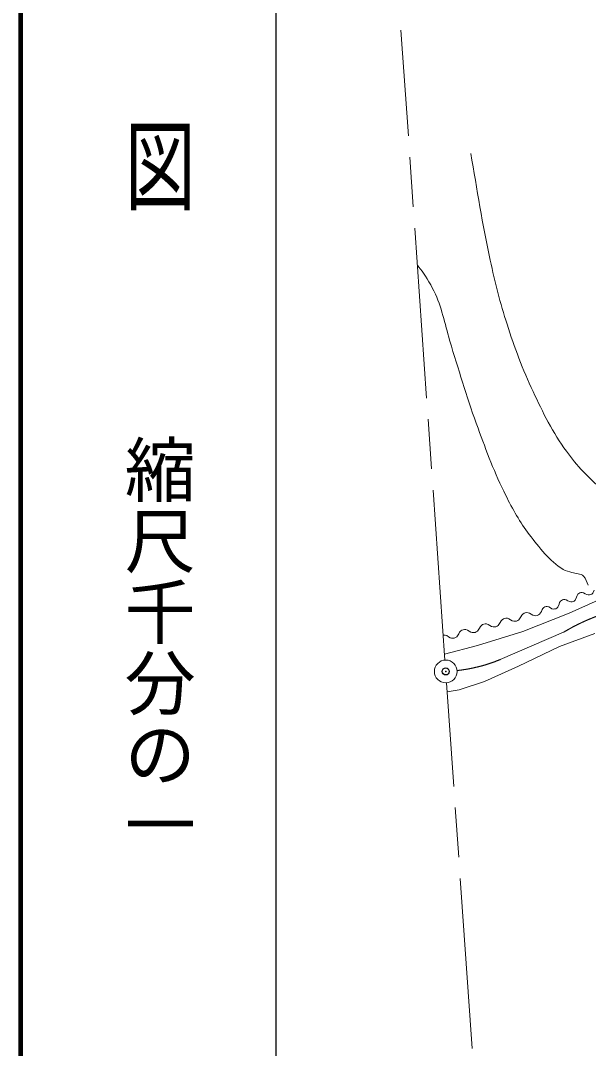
# Model space of a CAD drawing. Units: millimetres, scale not verified. Extents: x 40000 to 680000, y 20000 to 380000.
# Drawn here: x 40000 to 80029, y 247745 to 320131 of the extents above; entities that cross this region are included whole.
import ezdxf
from ezdxf.enums import TextEntityAlignment as Align

# ---------------------------------------------------------------- set-up
doc = ezdxf.new("R2010")
doc.units = ezdxf.units.MM
doc.header["$LTSCALE"] = 1000
doc.header["$PDMODE"] = 32
doc.header["$PDSIZE"] = 500
doc.linetypes.add('CHAIN', pattern=[18.5, 12, -1.5, 3.5, -1.5])
for name, color, linetype, lineweight in [('M-BGD', 7, 'Continuous', 13), ('M-BMK', 2, 'CHAIN', 13), ('M-BMK-SRVR', 3, 'Continuous', 13), ('M-TTL', 2, 'Continuous', 140), ('M-TTL-BAND', 7, 'Continuous', 25)]:
    doc.layers.add(name, color=color, linetype=linetype, lineweight=lineweight)
doc.layers.add('M-OTRS', color=6, linetype='Continuous')
doc.styles.add('@ＭＳ ゴシック', font='')
doc.styles.get('@ＭＳ ゴシック').set_extended_font_data('@MS Gothic')

msp = doc.modelspace()

# ---------------------------------------------------------------- linework, layer by layer
at = {"layer": 'M-BGD'}
for p, q in [((78676, 278395), (81387, 279617)), ((75398, 277101), (78676, 278395)), ((72209, 276127), (75398, 277101)), ((77993, 276047), (80473, 276968)), ((69883, 275500), (72209, 276127)), ((75107, 274660), (77993, 276047)), ((72708, 273597), (75107, 274660)), ((70069, 272847), (70926, 272999)), ((70926, 272999), (72708, 273597))]:
    msp.add_line(p, q, dxfattribs=at)
for points in [[(77958, 279023), (77997, 279149), (78053, 279233), (78118, 279293), (78191, 279333), (78272, 279355), (78360, 279357), (78459, 279335), (78574, 279271), (78689, 279208), (78787, 279186), (78876, 279188), (78957, 279210), (79030, 279250), (79095, 279310), (79190, 279520)], [(79190, 279520), (79229, 279645), (79284, 279729), (79349, 279789), (79423, 279829), (79503, 279851), (79592, 279853), (79690, 279831), (79805, 279768), (79920, 279704), (80019, 279682), (80107, 279684), (80188, 279706), (80261, 279746), (80327, 279806), (80421, 280016)], [(76727, 278527), (76766, 278653), (76821, 278737), (76887, 278797), (76960, 278837), (77041, 278859), (77129, 278861), (77228, 278839), (77343, 278775), (77457, 278712), (77556, 278690), (77644, 278692), (77725, 278714), (77798, 278754), (77864, 278814), (77958, 279023)], [(73807, 277734), (73871, 277856), (73948, 277937), (74031, 277991), (74119, 278026), (74213, 278041), (74313, 278036), (74419, 278005), (74537, 277932), (74655, 277859), (74761, 277828), (74860, 277823), (74954, 277838), (75043, 277873), (75126, 277927), (75267, 278130)], [(75267, 278130), (75331, 278253), (75408, 278334), (75491, 278388), (75579, 278423), (75673, 278438), (75773, 278433), (75879, 278402), (75997, 278329), (76115, 278256), (76221, 278225), (76320, 278220), (76414, 278235), (76503, 278269), (76586, 278324), (76727, 278527)], [(70887, 276940), (70951, 277063), (71028, 277143), (71111, 277198), (71199, 277232), (71293, 277247), (71393, 277242), (71499, 277212), (71617, 277138), (71735, 277065), (71841, 277034), (71941, 277029), (72034, 277044), (72123, 277079), (72206, 277133), (72347, 277337)], [(72347, 277337), (72411, 277460), (72488, 277540), (72571, 277595), (72659, 277629), (72753, 277644), (72853, 277639), (72959, 277608), (73077, 277535), (73195, 277462), (73301, 277431), (73400, 277426), (73494, 277441), (73583, 277476), (73666, 277530), (73807, 277734)], [(69790, 276843), (69833, 276850), (69933, 276845), (70039, 276815), (70157, 276741), (70275, 276668), (70381, 276637), (70481, 276632), (70574, 276648), (70663, 276682), (70746, 276736), (70887, 276940)]]:
    msp.add_lwpolyline(points, dxfattribs=at)
for points, knots in [([(97515, 285930), (97461, 286365), (97502, 286821), (97355, 287234), (97215, 287625), (96987, 287996), (96691, 288286), (96437, 288535), (96127, 288780), (95776, 288836), (95304, 288910), (94833, 288666), (94380, 288515), (93431, 288200), (92551, 287703), (91635, 287303), (91071, 287056), (90524, 286767), (89941, 286570), (89249, 286337), (88528, 286195), (87814, 286044), (87207, 285916), (86600, 285783), (85983, 285724), (85528, 285681), (85066, 285658), (84610, 285701), (84052, 285754), (83489, 285849), (82963, 286044), (82268, 286302), (81604, 286666), (81018, 287120), (80045, 287872), (79208, 288806), (78479, 289797), (77525, 291092), (76806, 292551), (76122, 294006), (75402, 295538), (74813, 297133), (74291, 298743), (73812, 300221), (73440, 301733), (73102, 303250), (72547, 305740), (72187, 308268), (71729, 310778)], [0, 0, 0, 0, 1, 1, 1, 2, 2, 2, 3, 3, 3, 4, 4, 4, 5, 5, 5, 6, 6, 6, 7, 7, 7, 8, 8, 8, 9, 9, 9, 10, 10, 10, 11, 11, 11, 12, 12, 12, 13, 13, 13, 14, 14, 14, 15, 15, 15, 16, 16, 16, 16]), ([(80002, 280367), (79897, 280580), (79868, 280852), (79688, 281007), (79470, 281195), (79139, 281182), (78864, 281269), (78659, 281334), (78432, 281352), (78250, 281465), (77275, 282069), (76556, 283027), (75857, 283936), (75203, 284787), (74679, 285736), (74197, 286695), (73431, 288215), (72837, 289818), (72249, 291415), (71548, 293315), (70970, 295260), (70366, 297193), (70008, 298340), (69795, 299537), (69333, 300645), (69084, 301241), (68758, 301804), (68405, 302345), (68275, 302544), (68114, 302721), (67969, 302910)], [0, 0, 0, 0, 1, 1, 1, 2, 2, 2, 3, 3, 3, 4, 4, 4, 5, 5, 5, 6, 6, 6, 7, 7, 7, 8, 8, 8, 9, 9, 9, 10, 10, 10, 10])]:
    msp.add_open_spline(points, degree=3, knots=knots, dxfattribs=at)
at = {"layer": 'M-BMK'}
for p, q in [((69912, 275093), (66813, 319458)), ((73810, 275131), (78274, 277052)), ((71822, 247747), (70023, 273497))]:
    msp.add_line(p, q, dxfattribs=at)
for centre, radius, start, end in [((85445, 265189), 13862, 103.43688, 121.15019), ((69527, 285579), 11292, 276.29698, 292.28904)]:
    msp.add_arc(centre, radius, start, end, dxfattribs=at)
at = {"layer": 'M-BMK-SRVR'}
msp.add_circle((69968, 274295), 800, dxfattribs=at)
at = {"layer": 'M-OTRS'}
msp.add_point((69968, 274295), dxfattribs=at)
at = {"layer": 'M-TTL'}
msp.add_line((40000, 380000), (40000, 20000), dxfattribs=at)
at = {"layer": 'M-TTL-BAND'}
msp.add_line((58000, 370000), (58000, 20000), dxfattribs=at)

# ---------------------------------------------------------------- texts
at = {"layer": 'M-TTL-BAND', "style": '@ＭＳ ゴシック', "width": 1.4}
msp.add_text('平  面  図', height=3666, rotation=270, dxfattribs=at).set_placement((49777, 306475), align=Align.MIDDLE_RIGHT)
at = {"layer": 'M-TTL-BAND', "style": '@ＭＳ ゴシック'}
msp.add_text('縮尺千分の一', height=3666, rotation=270, dxfattribs=at).set_placement((49777, 261030), align=Align.MIDDLE_RIGHT)

doc.saveas('drawing.dxf')
